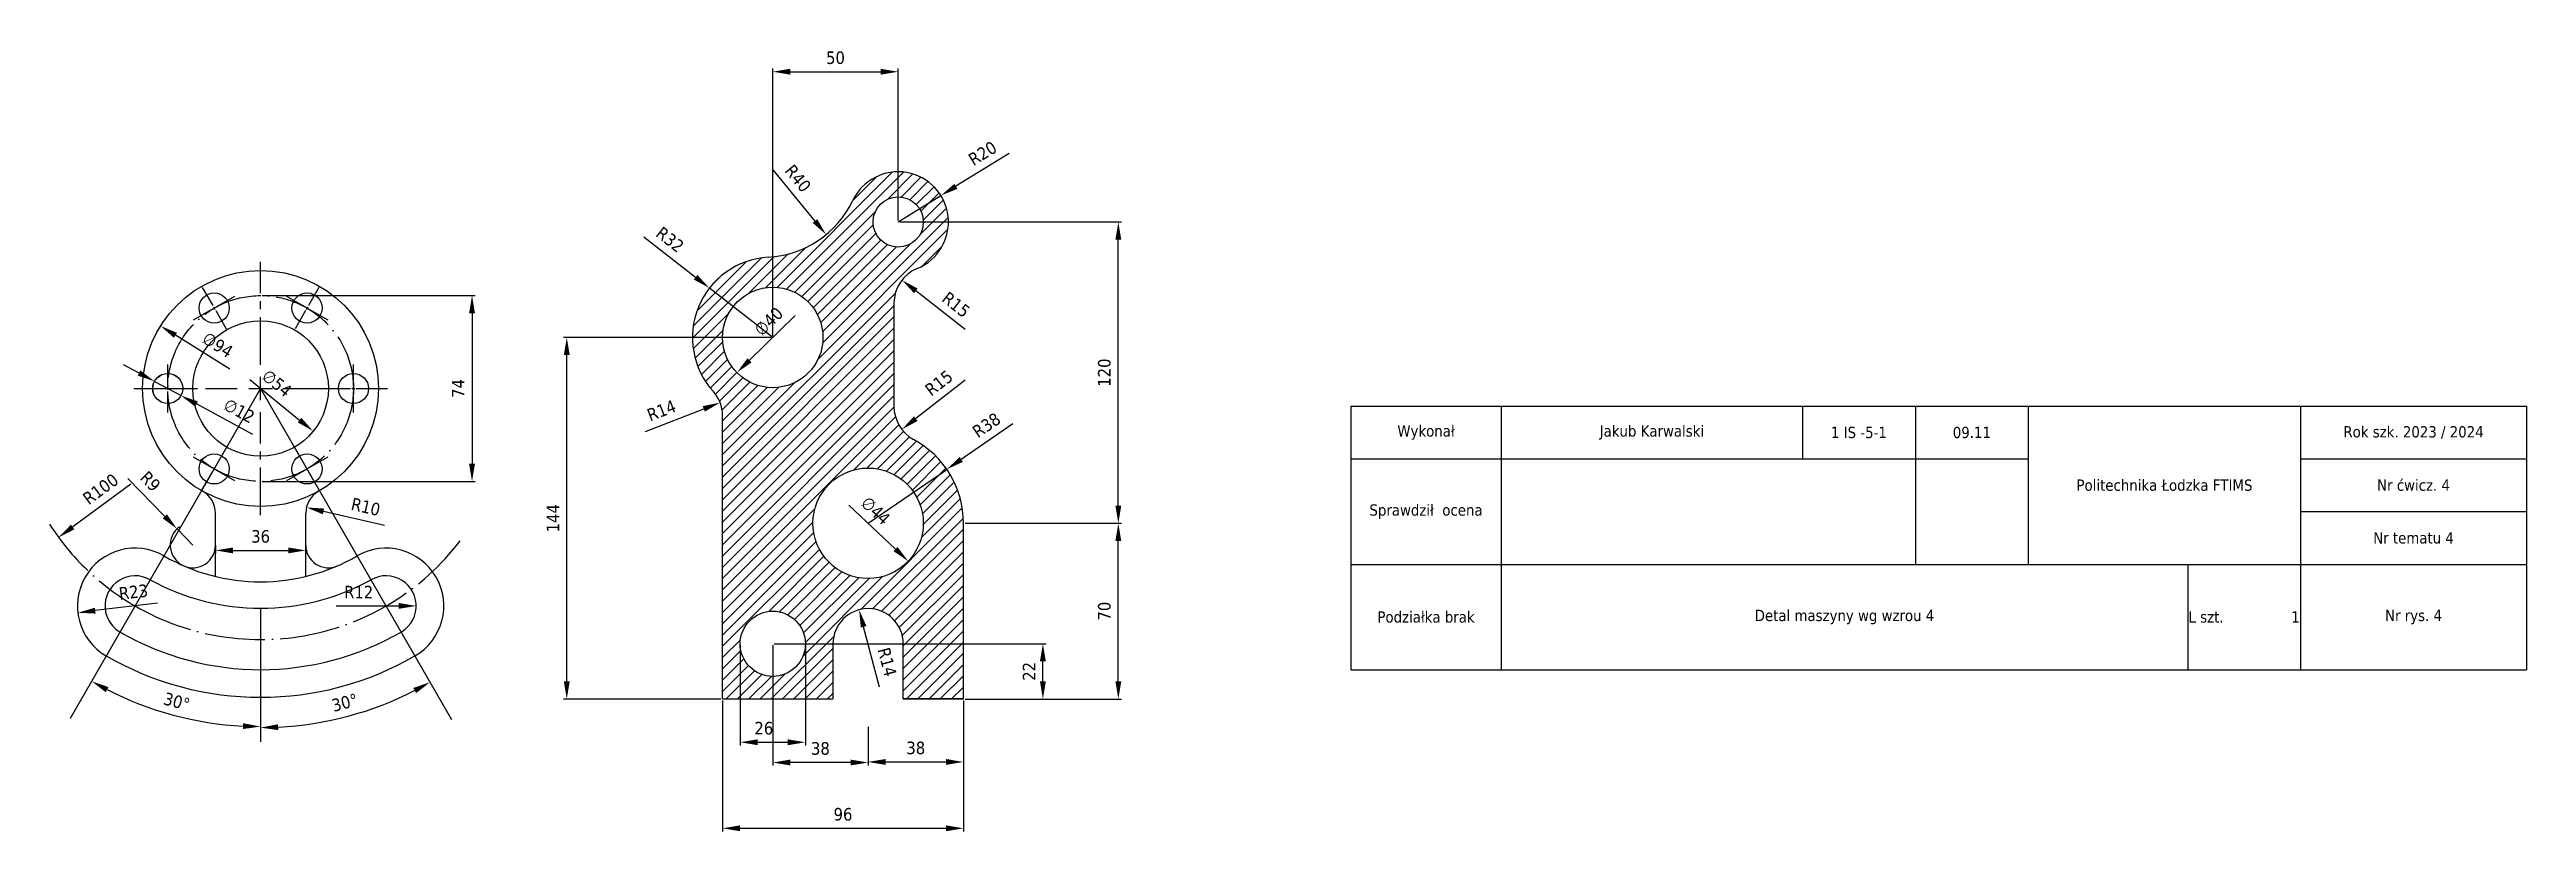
# Model space of a CAD drawing. Header units: millimetres. Extents: x 23 to 1010, y 17 to 328.
import ezdxf

# ---------------------------------------------------------------- set-up
doc = ezdxf.new("R2010")
doc.units = ezdxf.units.MM
doc.linetypes.add('ACAD_ISO04W100', pattern=[30, 24, -3, 0, -3])
doc.linetypes.add('CENTER2', pattern=[28.575, 19.05, -3.175, 3.175, -3.175])
doc.layers.add('Warstwa1', color=170, linetype='Continuous')
doc.layers.add('WYmiary', color=170, linetype='Continuous')
doc.styles.get("Standard").update_dxf_attribs({"font": 'tahoma.ttf'})
doc.dimstyles.new('Opisowy', dxfattribs={"dimscale": 0, "dimtxt": 5, "dimasz": 7, "dimexe": 1.25, "dimexo": 0.625, "dimgap": 3, "dimtad": 1, "dimtxsty": 'Standard', "dimcen": 2.5, "dimadec": 0, "dimazin": 0, "dimtfac": 1, "dimtmove": 0, "dimatfit": 3, "dimfxl": 1, "dimarcsym": 0})

# ---------------------------------------------------------------- blocks, each defined once
blk = doc.blocks.new('*D1')
at = {"layer": 'Defpoints', "color": 0, "transparency": 16777216}
for p in [(387.26, 139.69), (448.97, 139.69), (387.26, 69.69)]:
    blk.add_point(p, dxfattribs=at)
at = {"layer": 'WYmiary', "color": 0, "lineweight": -2, "transparency": 16777216}
for p, q in [((387.89, 139.69), (450.22, 139.69)), ((448.97, 76.69), (448.97, 132.69)), ((387.89, 69.69), (450.22, 69.69))]:
    blk.add_line(p, q, dxfattribs=at)
at = {"layer": 'WYmiary', "color": 0, "transparency": 16777216}
for points in [[(447.8, 132.69), (450.13, 132.69), (448.97, 139.69)], [(447.8, 76.69), (450.13, 76.69), (448.97, 69.69)]]:
    blk.add_solid(points, dxfattribs=at)
at = {"layer": 'WYmiary', "color": 0, "transparency": 16777216, "insert": (443.41, 104.69), "char_height": 5, "attachment_point": 5, "rotation": 90}
blk.add_mtext('70', dxfattribs=at)
blk = doc.blocks.new('*D2')
at = {"layer": 'Defpoints', "color": 0, "transparency": 16777216}
for p in [(361.26, 259.69), (448.97, 259.69), (387.26, 139.69)]:
    blk.add_point(p, dxfattribs=at)
at = {"layer": 'WYmiary', "color": 0, "lineweight": -2, "transparency": 16777216}
for p, q in [((361.89, 259.69), (450.22, 259.69)), ((448.97, 146.69), (448.97, 252.69)), ((387.89, 139.69), (450.22, 139.69))]:
    blk.add_line(p, q, dxfattribs=at)
at = {"layer": 'WYmiary', "color": 0, "transparency": 16777216}
for points in [[(447.8, 252.69), (450.13, 252.69), (448.97, 259.69)], [(447.8, 146.69), (450.13, 146.69), (448.97, 139.69)]]:
    blk.add_solid(points, dxfattribs=at)
at = {"layer": 'WYmiary', "color": 0, "transparency": 16777216, "insert": (443.41, 199.69), "char_height": 5, "attachment_point": 5, "rotation": 90}
blk.add_mtext('120', dxfattribs=at)
blk = doc.blocks.new('*D3')
at = {"layer": 'Defpoints', "color": 0, "transparency": 16777216}
for p in [(378.27, 270.22), (361.26, 259.69)]:
    blk.add_point(p, dxfattribs=at)
at = {"layer": 'WYmiary', "color": 0, "lineweight": -2, "transparency": 16777216}
for p, q in [((405.42, 287.02), (384.22, 273.9)), ((361.26, 259.69), (378.27, 270.22))]:
    blk.add_line(p, q, dxfattribs=at)
at = {"layer": 'WYmiary', "color": 0, "transparency": 16777216}
blk.add_solid([(383.61, 274.89), (384.84, 272.91), (378.27, 270.22)], dxfattribs=at)
at = {"layer": 'WYmiary', "color": 0, "transparency": 16777216, "insert": (394.88, 287.02), "char_height": 5, "attachment_point": 5, "rotation": 31.74779}
blk.add_mtext('R20', dxfattribs=at)
blk = doc.blocks.new('*D4')
at = {"layer": 'Defpoints', "color": 0, "transparency": 16777216}
for p in [(286.03, 233.38), (311.26, 213.69)]:
    blk.add_point(p, dxfattribs=at)
at = {"layer": 'WYmiary', "color": 0, "lineweight": -2, "transparency": 16777216}
for p, q in [((259.85, 253.8), (280.51, 237.68)), ((311.26, 213.69), (286.03, 233.38))]:
    blk.add_line(p, q, dxfattribs=at)
at = {"layer": 'WYmiary', "color": 0, "transparency": 16777216}
blk.add_solid([(281.23, 238.6), (279.8, 236.76), (286.03, 233.38)], dxfattribs=at)
at = {"layer": 'WYmiary', "color": 0, "transparency": 16777216, "insert": (270.32, 252.68), "char_height": 5, "attachment_point": 5, "rotation": 322.04346}
blk.add_mtext('R32', dxfattribs=at)
blk = doc.blocks.new('*D5')
at = {"layer": 'Defpoints', "color": 0, "transparency": 16777216}
for p in [(325.54, 227.7), (296.99, 199.69)]:
    blk.add_point(p, dxfattribs=at)
at = {"layer": 'WYmiary', "color": 0, "lineweight": -2, "transparency": 16777216}
blk.add_line((320.25, 222.51), (301.98, 204.59), dxfattribs=at)
at = {"layer": 'WYmiary', "color": 0, "transparency": 16777216}
blk.add_solid([(301.17, 205.42), (302.8, 203.76), (296.99, 199.69)], dxfattribs=at)
at = {"layer": 'WYmiary', "color": 0, "transparency": 16777216, "insert": (309.63, 220.06), "char_height": 5, "attachment_point": 5, "rotation": 44.44533}
blk.add_mtext('∅40', dxfattribs=at)
blk = doc.blocks.new('*D6')
at = {"layer": 'Defpoints', "color": 0, "transparency": 16777216}
for p in [(290.32, 187.77), (277.26, 182.71)]:
    blk.add_point(p, dxfattribs=at)
at = {"layer": 'WYmiary', "color": 0, "lineweight": -2, "transparency": 16777216}
blk.add_line((260.55, 176.24), (283.79, 185.24), dxfattribs=at)
at = {"layer": 'WYmiary', "color": 0, "transparency": 16777216}
blk.add_solid([(283.37, 186.33), (284.21, 184.15), (290.32, 187.77)], dxfattribs=at)
at = {"layer": 'WYmiary', "color": 0, "transparency": 16777216, "insert": (266.92, 184.61), "char_height": 5, "attachment_point": 5, "rotation": 21.1713}
blk.add_mtext('R14', dxfattribs=at)
blk = doc.blocks.new('*D7')
at = {"layer": 'Defpoints', "color": 0, "transparency": 16777216}
for p in [(387.26, 69.69), (349.26, 59.25), (387.26, 44.62)]:
    blk.add_point(p, dxfattribs=at)
at = {"layer": 'WYmiary', "color": 0, "lineweight": -2, "transparency": 16777216}
for p, q in [((387.26, 69.07), (387.26, 43.37)), ((349.26, 58.62), (349.26, 43.37)), ((356.26, 44.62), (380.26, 44.62))]:
    blk.add_line(p, q, dxfattribs=at)
at = {"layer": 'WYmiary', "color": 0, "transparency": 16777216}
for points in [[(356.26, 45.79), (356.26, 43.45), (349.26, 44.62)], [(380.26, 45.79), (380.26, 43.45), (387.26, 44.62)]]:
    blk.add_solid(points, dxfattribs=at)
at = {"layer": 'WYmiary', "color": 0, "transparency": 16777216, "insert": (368.26, 50.17), "char_height": 5, "attachment_point": 5}
blk.add_mtext('38', dxfattribs=at)
blk = doc.blocks.new('*D8')
at = {"layer": 'Defpoints', "color": 0, "transparency": 16777216}
for p in [(311.26, 91.69), (311.26, 44.39), (349.26, 44.62)]:
    blk.add_point(p, dxfattribs=at)
at = {"layer": 'WYmiary', "color": 0, "lineweight": -2, "transparency": 16777216}
for p, q in [((311.26, 91.07), (311.26, 43.14)), ((342.26, 44.39), (318.26, 44.39)), ((349.26, 43.99), (349.26, 43.14))]:
    blk.add_line(p, q, dxfattribs=at)
at = {"layer": 'WYmiary', "color": 0, "transparency": 16777216}
for points in [[(318.26, 45.56), (318.26, 43.23), (311.26, 44.39)], [(342.26, 45.56), (342.26, 43.23), (349.26, 44.39)]]:
    blk.add_solid(points, dxfattribs=at)
at = {"layer": 'WYmiary', "color": 0, "transparency": 16777216, "insert": (330.26, 49.95), "char_height": 5, "attachment_point": 5}
blk.add_mtext('38', dxfattribs=at)
blk = doc.blocks.new('*D9')
at = {"layer": 'Defpoints', "color": 0, "transparency": 16777216}
for p in [(291.26, 69.69), (387.26, 69.69), (387.26, 18.19)]:
    blk.add_point(p, dxfattribs=at)
at = {"layer": 'WYmiary', "color": 0, "lineweight": -2, "transparency": 16777216}
for p, q in [((291.26, 69.07), (291.26, 16.94)), ((387.26, 69.07), (387.26, 16.94)), ((298.26, 18.19), (380.26, 18.19))]:
    blk.add_line(p, q, dxfattribs=at)
at = {"layer": 'WYmiary', "color": 0, "transparency": 16777216}
for points in [[(298.26, 19.36), (298.26, 17.02), (291.26, 18.19)], [(380.26, 19.36), (380.26, 17.02), (387.26, 18.19)]]:
    blk.add_solid(points, dxfattribs=at)
at = {"layer": 'WYmiary', "color": 0, "transparency": 16777216, "insert": (339.26, 23.74), "char_height": 5, "attachment_point": 5}
blk.add_mtext('96', dxfattribs=at)
blk = doc.blocks.new('*D10')
at = {"layer": 'Defpoints', "color": 0, "transparency": 16777216}
for p in [(333.26, 154.79), (365.27, 124.6)]:
    blk.add_point(p, dxfattribs=at)
at = {"layer": 'WYmiary', "color": 0, "lineweight": -2, "transparency": 16777216}
blk.add_line((341.57, 146.96), (360.17, 129.4), dxfattribs=at)
at = {"layer": 'WYmiary', "color": 0, "transparency": 16777216}
blk.add_solid([(360.97, 130.25), (359.37, 128.55), (365.27, 124.6)], dxfattribs=at)
at = {"layer": 'WYmiary', "color": 0, "transparency": 16777216, "insert": (352.23, 144.72), "char_height": 5, "attachment_point": 5, "rotation": 316.66274}
blk.add_mtext('∅44', dxfattribs=at)
blk = doc.blocks.new('*D11')
at = {"layer": 'Defpoints', "color": 0, "transparency": 16777216}
for p in [(380.61, 161.17), (349.26, 139.69)]:
    blk.add_point(p, dxfattribs=at)
at = {"layer": 'WYmiary', "color": 0, "lineweight": -2, "transparency": 16777216}
for p, q in [((406.98, 179.23), (386.39, 165.12)), ((349.26, 139.69), (380.61, 161.17))]:
    blk.add_line(p, q, dxfattribs=at)
at = {"layer": 'WYmiary', "color": 0, "transparency": 16777216}
blk.add_solid([(385.73, 166.09), (387.05, 164.16), (380.61, 161.17)], dxfattribs=at)
at = {"layer": 'WYmiary', "color": 0, "transparency": 16777216, "insert": (396.43, 178.74), "char_height": 5, "attachment_point": 5, "rotation": 34.41184}
blk.add_mtext('R38', dxfattribs=at)
blk = doc.blocks.new('*D12')
at = {"layer": 'Defpoints', "color": 0, "transparency": 16777216}
for p in [(311.26, 91.69), (418.91, 91.69), (387.26, 69.69)]:
    blk.add_point(p, dxfattribs=at)
at = {"layer": 'WYmiary', "color": 0, "lineweight": -2, "transparency": 16777216}
for p, q in [((311.89, 91.69), (420.16, 91.69)), ((418.91, 76.69), (418.91, 84.69)), ((387.89, 69.69), (420.16, 69.69))]:
    blk.add_line(p, q, dxfattribs=at)
at = {"layer": 'WYmiary', "color": 0, "transparency": 16777216}
for points in [[(417.74, 84.69), (420.07, 84.69), (418.91, 91.69)], [(417.74, 76.69), (420.07, 76.69), (418.91, 69.69)]]:
    blk.add_solid(points, dxfattribs=at)
at = {"layer": 'WYmiary', "color": 0, "transparency": 16777216, "insert": (413.4, 80.69), "char_height": 5, "attachment_point": 5, "rotation": 90}
blk.add_mtext('22', dxfattribs=at)
blk = doc.blocks.new('*D13')
at = {"layer": 'Defpoints', "color": 0, "transparency": 16777216}
for p in [(298.26, 91.69), (324.26, 91.69), (324.26, 52.46)]:
    blk.add_point(p, dxfattribs=at)
at = {"layer": 'WYmiary', "color": 0, "lineweight": -2, "transparency": 16777216}
for p, q in [((298.26, 91.07), (298.26, 51.21)), ((324.26, 91.07), (324.26, 51.21)), ((305.26, 52.46), (317.26, 52.46))]:
    blk.add_line(p, q, dxfattribs=at)
at = {"layer": 'WYmiary', "color": 0, "transparency": 16777216}
for points in [[(305.26, 53.63), (305.26, 51.3), (298.26, 52.46)], [(317.26, 53.63), (317.26, 51.3), (324.26, 52.46)]]:
    blk.add_solid(points, dxfattribs=at)
at = {"layer": 'WYmiary', "color": 0, "transparency": 16777216, "insert": (307.71, 58.02), "char_height": 5, "attachment_point": 5}
blk.add_mtext('26', dxfattribs=at)
blk = doc.blocks.new('*D14')
at = {"layer": 'Defpoints', "color": 0, "transparency": 16777216}
for p in [(374.57, 186.26), (362.72, 177.07)]:
    blk.add_point(p, dxfattribs=at)
at = {"layer": 'WYmiary', "color": 0, "lineweight": -2, "transparency": 16777216}
blk.add_line((388, 196.67), (368.25, 181.36), dxfattribs=at)
at = {"layer": 'WYmiary', "color": 0, "transparency": 16777216}
blk.add_solid([(367.53, 182.28), (368.96, 180.44), (362.72, 177.07)], dxfattribs=at)
at = {"layer": 'WYmiary', "color": 0, "transparency": 16777216, "insert": (377.49, 195.55), "char_height": 5, "attachment_point": 5, "rotation": 37.7762}
blk.add_mtext('R15', dxfattribs=at)
blk = doc.blocks.new('*D15')
at = {"layer": 'Defpoints', "color": 0, "transparency": 16777216}
for p in [(362.76, 236.56), (374.57, 227.32)]:
    blk.add_point(p, dxfattribs=at)
at = {"layer": 'WYmiary', "color": 0, "lineweight": -2, "transparency": 16777216}
blk.add_line((387.95, 216.86), (368.27, 232.25), dxfattribs=at)
at = {"layer": 'WYmiary', "color": 0, "transparency": 16777216}
blk.add_solid([(368.99, 233.17), (367.55, 231.33), (362.76, 236.56)], dxfattribs=at)
at = {"layer": 'WYmiary', "color": 0, "transparency": 16777216, "insert": (384.29, 226.77), "char_height": 5, "attachment_point": 5, "rotation": 321.97802}
blk.add_mtext('R15', dxfattribs=at)
blk = doc.blocks.new('*D16')
at = {"layer": 'Defpoints', "color": 0, "transparency": 16777216}
for p in [(307.13, 285.58), (332.53, 254.67)]:
    blk.add_point(p, dxfattribs=at)
at = {"layer": 'WYmiary', "color": 0, "lineweight": -2, "transparency": 16777216}
blk.add_line((311.33, 280.47), (328.08, 260.08), dxfattribs=at)
at = {"layer": 'WYmiary', "color": 0, "transparency": 16777216}
blk.add_solid([(328.99, 260.82), (327.18, 259.34), (332.53, 254.67)], dxfattribs=at)
at = {"layer": 'WYmiary', "color": 0, "transparency": 16777216, "insert": (321.31, 277.06), "char_height": 5, "attachment_point": 5, "rotation": 309.40957}
blk.add_mtext('R40', dxfattribs=at)
blk = doc.blocks.new('*D17')
at = {"layer": 'Defpoints', "color": 0, "transparency": 16777216}
for p in [(361.26, 319.54), (361.26, 259.69), (311.26, 213.69)]:
    blk.add_point(p, dxfattribs=at)
at = {"layer": 'WYmiary', "color": 0, "lineweight": -2, "transparency": 16777216}
for p, q in [((311.26, 214.32), (311.26, 320.79)), ((318.26, 319.54), (354.26, 319.54)), ((361.26, 260.32), (361.26, 320.79))]:
    blk.add_line(p, q, dxfattribs=at)
at = {"layer": 'WYmiary', "color": 0, "transparency": 16777216}
for points in [[(318.26, 320.71), (318.26, 318.37), (311.26, 319.54)], [(354.26, 320.71), (354.26, 318.37), (361.26, 319.54)]]:
    blk.add_solid(points, dxfattribs=at)
at = {"layer": 'WYmiary', "color": 0, "transparency": 16777216, "insert": (336.26, 325.09), "char_height": 5, "attachment_point": 5}
blk.add_mtext('50', dxfattribs=at)
blk = doc.blocks.new('*D18')
at = {"layer": 'Defpoints', "color": 0, "transparency": 16777216}
for p in [(229.19, 213.69), (311.26, 213.69), (291.26, 69.69)]:
    blk.add_point(p, dxfattribs=at)
at = {"layer": 'WYmiary', "color": 0, "lineweight": -2, "transparency": 16777216}
for p, q in [((310.64, 213.69), (227.94, 213.69)), ((229.19, 76.69), (229.19, 206.69)), ((290.64, 69.69), (227.94, 69.69))]:
    blk.add_line(p, q, dxfattribs=at)
at = {"layer": 'WYmiary', "color": 0, "transparency": 16777216}
for points in [[(228.02, 206.69), (230.36, 206.69), (229.19, 213.69)], [(228.02, 76.69), (230.36, 76.69), (229.19, 69.69)]]:
    blk.add_solid(points, dxfattribs=at)
at = {"layer": 'WYmiary', "color": 0, "transparency": 16777216, "insert": (223.68, 141.69), "char_height": 5, "attachment_point": 5, "rotation": 90}
blk.add_mtext('144', dxfattribs=at)
blk = doc.blocks.new('*D19')
at = {"layer": 'Defpoints', "color": 0, "transparency": 16777216}
for p in [(345.69, 105.23), (349.26, 91.69)]:
    blk.add_point(p, dxfattribs=at)
at = {"layer": 'WYmiary', "color": 0, "lineweight": -2, "transparency": 16777216}
blk.add_line((353.84, 74.36), (347.48, 98.46), dxfattribs=at)
at = {"layer": 'WYmiary', "color": 0, "transparency": 16777216}
blk.add_solid([(348.6, 98.76), (346.35, 98.16), (345.69, 105.23)], dxfattribs=at)
at = {"layer": 'WYmiary', "color": 0, "transparency": 16777216, "insert": (356.88, 84.43), "char_height": 5, "attachment_point": 5, "rotation": 284.79817}
blk.add_mtext('R14', dxfattribs=at)
blk = doc.blocks.new('*U20')
blk.add_circle((0, 0), 6)
blk = doc.blocks.new('*U21')
at = {"color": 0, "linetype": 'ByBlock', "lineweight": -2, "transparency": 16777216}
for p, rotation in [((172.28, 364.91), 120), ((209.28, 364.91), 59.99999999999999), ((153.78, 332.86), 180), ((172.28, 300.82), 239.9999999999999), ((209.28, 300.82), 299.9999999999999)]:
    blk.add_blockref('*U20', p, dxfattribs=dict(at, rotation=rotation))
blk.add_blockref('*U20', (227.78, 332.86), dxfattribs=at)
blk = doc.blocks.new('*D22')
at = {"layer": 'Defpoints', "color": 0, "transparency": 16777216}
for p in [(107.18, 193.37), (107.18, 80.54), (31.25, 61.86), (61.13, 66.83), (107.18, 52.69)]:
    blk.add_point(p, dxfattribs=at)
at = {"layer": 'Warstwa1', "color": 0, "lineweight": -2, "transparency": 16777216}
blk.add_arc((107.18, 193.37), 134.66, 242.97867, 267.02133, dxfattribs=at)
at = {"layer": 'Warstwa1', "color": 0, "transparency": 16777216}
for points in [[(45.45, 72.39), (46.56, 74.44), (39.85, 76.75)], [(100.22, 60.06), (100.16, 57.73), (107.18, 58.71)]]:
    blk.add_solid(points, dxfattribs=at)
at = {"layer": 'Warstwa1', "color": 0, "transparency": 16777216, "insert": (73.77, 68.66), "char_height": 5, "attachment_point": 5, "rotation": 345}
blk.add_mtext('30°', dxfattribs=at)
blk = doc.blocks.new('*D23')
at = {"layer": 'Defpoints', "color": 0, "transparency": 16777216}
for p in [(107.18, 193.37), (107.18, 80.54), (130.64, 60.34), (183.28, 61.57), (107.18, 52.69)]:
    blk.add_point(p, dxfattribs=at)
at = {"layer": 'Warstwa1', "color": 0, "lineweight": -2, "transparency": 16777216}
blk.add_arc((107.18, 193.37), 135.08, 272.96939, 297.03061, dxfattribs=at)
at = {"layer": 'Warstwa1', "color": 0, "transparency": 16777216}
for points in [[(168.02, 74.07), (169.13, 72.02), (174.73, 76.39)], [(114.21, 57.3), (114.15, 59.64), (107.18, 58.29)]]:
    blk.add_solid(points, dxfattribs=at)
at = {"layer": 'Warstwa1', "color": 0, "transparency": 16777216, "insert": (140.71, 68.26), "char_height": 5, "attachment_point": 5, "rotation": 15}
blk.add_mtext('30°', dxfattribs=at)
blk = doc.blocks.new('*D24')
at = {"layer": 'Defpoints', "color": 0, "transparency": 16777216}
for p in [(89.18, 131.41), (125.18, 131.41), (125.18, 128.88)]:
    blk.add_point(p, dxfattribs=at)
at = {"layer": 'Warstwa1', "color": 0, "lineweight": -2, "transparency": 16777216}
for p, q in [((89.18, 130.78), (89.18, 127.63)), ((96.18, 128.88), (118.18, 128.88)), ((125.18, 130.78), (125.18, 127.63))]:
    blk.add_line(p, q, dxfattribs=at)
at = {"layer": 'Warstwa1', "color": 0, "transparency": 16777216}
for points in [[(96.18, 130.04), (96.18, 127.71), (89.18, 128.88)], [(118.18, 130.04), (118.18, 127.71), (125.18, 128.88)]]:
    blk.add_solid(points, dxfattribs=at)
at = {"layer": 'Warstwa1', "color": 0, "transparency": 16777216, "insert": (107.18, 134.43), "char_height": 5, "attachment_point": 5}
blk.add_mtext('36', dxfattribs=at)
blk = doc.blocks.new('*U25')
at = {"layer": 'Warstwa1', "color": 0, "linetype": 'CENTER2', "transparency": 16777216}
for p, q in [((0, 9.4), (0, 50.5)), ((-50.5, 0), (-9.4, 0)), ((9.4, 0), (50.5, 0)), ((0, -50.5), (0, -9.4))]:
    blk.add_line(p, q, dxfattribs=at)
at = {"layer": 'Warstwa1', "color": 0, "linetype": 'Continuous', "transparency": 16777216}
for p, q in [((-4.7, 0), (4.7, 0)), ((0, -4.7), (0, 4.7))]:
    blk.add_line(p, q, dxfattribs=at)
blk = doc.blocks.new('*U26')
at = {"layer": 'Warstwa1', "color": 0, "linetype": 'CENTER2', "transparency": 16777216}
for p, q in [((-9.5, 0), (-1.2, 0)), ((0, 1.2), (0, 9.5)), ((1.2, 0), (9.5, 0)), ((0, -9.5), (0, -1.2))]:
    blk.add_line(p, q, dxfattribs=at)
at = {"layer": 'Warstwa1', "color": 0, "linetype": 'Continuous', "transparency": 16777216}
for p, q in [((-0.6, 0), (0.6, 0)), ((0, -0.6), (0, 0.6))]:
    blk.add_line(p, q, dxfattribs=at)
blk = doc.blocks.new('*U27')
at = {"layer": 'Warstwa1', "color": 0, "linetype": 'CENTER2', "transparency": 16777216}
for p, q in [((-9.5, 0), (-1.2, 0)), ((0, 1.2), (0, 9.5)), ((1.2, 0), (9.5, 0)), ((0, -9.5), (0, -1.2))]:
    blk.add_line(p, q, dxfattribs=at)
at = {"layer": 'Warstwa1', "color": 0, "linetype": 'Continuous', "transparency": 16777216}
for p, q in [((-0.6, 0), (0.6, 0)), ((0, -0.6), (0, 0.6))]:
    blk.add_line(p, q, dxfattribs=at)
blk = doc.blocks.new('*U28')
at = {"layer": 'Warstwa1', "color": 0, "linetype": 'CENTER2', "transparency": 16777216}
for p, q in [((-9.5, 0), (-1.2, 0)), ((0, 1.2), (0, 9.5)), ((1.2, 0), (9.5, 0)), ((0, -9.5), (0, -1.2))]:
    blk.add_line(p, q, dxfattribs=at)
at = {"layer": 'Warstwa1', "color": 0, "linetype": 'Continuous', "transparency": 16777216}
for p, q in [((-0.6, 0), (0.6, 0)), ((0, -0.6), (0, 0.6))]:
    blk.add_line(p, q, dxfattribs=at)
blk = doc.blocks.new('*U29')
at = {"layer": 'Warstwa1', "color": 0, "linetype": 'CENTER2', "transparency": 16777216}
for p, q in [((-9.5, 0), (-1.2, 0)), ((0, 1.2), (0, 9.5)), ((1.2, 0), (9.5, 0)), ((0, -9.5), (0, -1.2))]:
    blk.add_line(p, q, dxfattribs=at)
at = {"layer": 'Warstwa1', "color": 0, "linetype": 'Continuous', "transparency": 16777216}
for p, q in [((-0.6, 0), (0.6, 0)), ((0, -0.6), (0, 0.6))]:
    blk.add_line(p, q, dxfattribs=at)
blk = doc.blocks.new('*U30')
at = {"layer": 'Warstwa1', "color": 0, "linetype": 'CENTER2', "transparency": 16777216}
for p, q in [((-9.5, 0), (-1.2, 0)), ((0, 1.2), (0, 9.5)), ((1.2, 0), (9.5, 0)), ((0, -9.5), (0, -1.2))]:
    blk.add_line(p, q, dxfattribs=at)
at = {"layer": 'Warstwa1', "color": 0, "linetype": 'Continuous', "transparency": 16777216}
for p, q in [((-0.6, 0), (0.6, 0)), ((0, -0.6), (0, 0.6))]:
    blk.add_line(p, q, dxfattribs=at)
blk = doc.blocks.new('*U31')
at = {"layer": 'Warstwa1', "color": 0, "linetype": 'CENTER2', "transparency": 16777216}
for p, q in [((0, 1.2), (0, 9.5)), ((-9.5, 0), (-1.2, 0)), ((0, -9.5), (0, -1.2)), ((1.2, 0), (9.5, 0))]:
    blk.add_line(p, q, dxfattribs=at)
at = {"layer": 'Warstwa1', "color": 0, "linetype": 'Continuous', "transparency": 16777216}
for p, q in [((0, -0.6), (0, 0.6)), ((-0.6, 0), (0.6, 0))]:
    blk.add_line(p, q, dxfattribs=at)
blk = doc.blocks.new('*D32')
at = {"layer": 'Defpoints', "color": 0, "transparency": 16777216}
for p in [(34.34, 104.05), (57.18, 106.77)]:
    blk.add_point(p, dxfattribs=at)
at = {"layer": 'Warstwa1', "color": 0, "lineweight": -2, "transparency": 16777216}
blk.add_line((66.07, 107.83), (41.3, 104.88), dxfattribs=at)
at = {"layer": 'Warstwa1', "color": 0, "transparency": 16777216}
blk.add_solid([(41.16, 106.04), (41.43, 103.72), (34.34, 104.05)], dxfattribs=at)
at = {"layer": 'Warstwa1', "color": 0, "transparency": 16777216, "insert": (56.5, 112.28), "char_height": 5, "attachment_point": 5, "rotation": 6.78246}
blk.add_mtext('R23', dxfattribs=at)
blk = doc.blocks.new('*D33')
at = {"layer": 'Defpoints', "color": 0, "transparency": 16777216}
for p in [(157.18, 106.77), (169.18, 106.77)]:
    blk.add_point(p, dxfattribs=at)
at = {"layer": 'Warstwa1', "color": 0, "lineweight": -2, "transparency": 16777216}
blk.add_line((137.29, 106.77), (162.18, 106.77), dxfattribs=at)
at = {"layer": 'Warstwa1', "color": 0, "transparency": 16777216}
blk.add_solid([(162.18, 107.94), (162.18, 105.6), (169.18, 106.77)], dxfattribs=at)
at = {"layer": 'Warstwa1', "color": 0, "transparency": 16777216, "insert": (146.24, 112.28), "char_height": 5, "attachment_point": 5}
blk.add_mtext('R12', dxfattribs=at)
blk = doc.blocks.new('*D34')
at = {"layer": 'Defpoints', "color": 0, "transparency": 16777216}
for p in [(125.44, 145.98), (135.18, 143.72)]:
    blk.add_point(p, dxfattribs=at)
at = {"layer": 'Warstwa1', "color": 0, "lineweight": -2, "transparency": 16777216}
blk.add_line((156.55, 138.79), (132.26, 144.4), dxfattribs=at)
at = {"layer": 'Warstwa1', "color": 0, "transparency": 16777216}
blk.add_solid([(132.52, 145.54), (132, 143.26), (125.44, 145.98)], dxfattribs=at)
at = {"layer": 'Warstwa1', "color": 0, "transparency": 16777216, "insert": (149.07, 146.22), "char_height": 5, "attachment_point": 5, "rotation": 346.99376}
blk.add_mtext('R10', dxfattribs=at)
blk = doc.blocks.new('*D35')
at = {"layer": 'Defpoints', "color": 0, "transparency": 16777216}
for p in [(73.91, 137.42), (80.18, 130.96)]:
    blk.add_point(p, dxfattribs=at)
at = {"layer": 'Warstwa1', "color": 0, "lineweight": -2, "transparency": 16777216}
for p, q in [((54.34, 157.55), (69.03, 142.44)), ((80.18, 130.96), (73.91, 137.42))]:
    blk.add_line(p, q, dxfattribs=at)
blk.add_arc((80.18, 130.96), 9, 126.22701, 242.62669, dxfattribs=at)
at = {"layer": 'Warstwa1', "color": 0, "transparency": 16777216}
blk.add_solid([(69.87, 143.25), (68.2, 141.62), (73.91, 137.42)], dxfattribs=at)
at = {"layer": 'Warstwa1', "color": 0, "transparency": 16777216, "insert": (63.23, 156.37), "char_height": 5, "attachment_point": 5, "rotation": 314.18476}
blk.add_mtext('R9', dxfattribs=at)
blk = doc.blocks.new('*D36')
at = {"layer": 'Defpoints', "color": 0, "transparency": 16777216}
for p in [(107.18, 193.37), (26.68, 134.06)]:
    blk.add_point(p, dxfattribs=at)
at = {"layer": 'Warstwa1', "color": 0, "lineweight": -2, "transparency": 16777216}
blk.add_line((55.51, 155.3), (32.31, 138.21), dxfattribs=at)
at = {"layer": 'Warstwa1', "color": 0, "transparency": 16777216}
blk.add_solid([(31.62, 139.15), (33, 137.27), (26.68, 134.06)], dxfattribs=at)
at = {"layer": 'Warstwa1', "color": 0, "transparency": 16777216, "insert": (43.43, 153.3), "char_height": 5, "attachment_point": 5, "rotation": 36.38175}
blk.add_mtext('R100', dxfattribs=at)
blk = doc.blocks.new('*D37')
at = {"layer": 'Defpoints', "color": 0, "transparency": 16777216}
for p in [(107.18, 230.37), (107.18, 156.37), (191.43, 156.37)]:
    blk.add_point(p, dxfattribs=at)
at = {"layer": 'Warstwa1', "color": 0, "lineweight": -2, "transparency": 16777216}
for p, q in [((107.81, 230.37), (192.68, 230.37)), ((191.43, 223.37), (191.43, 163.37)), ((107.81, 156.37), (192.68, 156.37))]:
    blk.add_line(p, q, dxfattribs=at)
at = {"layer": 'Warstwa1', "color": 0, "transparency": 16777216}
for points in [[(190.26, 223.37), (192.6, 223.37), (191.43, 230.37)], [(190.26, 163.37), (192.6, 163.37), (191.43, 156.37)]]:
    blk.add_solid(points, dxfattribs=at)
at = {"layer": 'Warstwa1', "color": 0, "transparency": 16777216, "insert": (185.93, 193.37), "char_height": 5, "attachment_point": 5, "rotation": 90}
blk.add_mtext('74', dxfattribs=at)
blk = doc.blocks.new('*D38')
at = {"layer": 'Defpoints', "color": 0, "transparency": 16777216}
for p in [(64.9, 196.22), (75.47, 190.53)]:
    blk.add_point(p, dxfattribs=at)
at = {"layer": 'Warstwa1', "color": 0, "lineweight": -2, "transparency": 16777216}
for p, q in [((58.74, 199.54), (52.58, 202.86)), ((64.9, 196.22), (75.47, 190.53)), ((104.12, 175.08), (81.63, 187.2))]:
    blk.add_line(p, q, dxfattribs=at)
at = {"layer": 'Warstwa1', "color": 0, "transparency": 16777216}
for points in [[(59.29, 200.57), (58.19, 198.52), (64.9, 196.22)], [(82.18, 188.23), (81.07, 186.18), (75.47, 190.53)]]:
    blk.add_solid(points, dxfattribs=at)
at = {"layer": 'Warstwa1', "color": 0, "transparency": 16777216, "insert": (98.65, 184.49), "char_height": 5, "attachment_point": 5, "rotation": 331.66823}
blk.add_mtext('∅12', dxfattribs=at)
blk = doc.blocks.new('*D39')
at = {"layer": 'Defpoints', "color": 0, "transparency": 16777216}
for p in [(86.21, 210.38), (128.16, 176.37)]:
    blk.add_point(p, dxfattribs=at)
at = {"layer": 'Warstwa1', "color": 0, "lineweight": -2, "transparency": 16777216}
blk.add_line((102.85, 196.89), (122.72, 180.78), dxfattribs=at)
at = {"layer": 'Warstwa1', "color": 0, "transparency": 16777216}
blk.add_solid([(123.45, 181.68), (121.98, 179.87), (128.16, 176.37)], dxfattribs=at)
at = {"layer": 'Warstwa1', "color": 0, "transparency": 16777216, "insert": (113.65, 195.46), "char_height": 5, "attachment_point": 5, "rotation": 320.96083}
blk.add_mtext('∅54', dxfattribs=at)
blk = doc.blocks.new('*D40')
at = {"layer": 'Defpoints', "color": 0, "transparency": 16777216}
for p in [(67.32, 218.27), (147.05, 168.48)]:
    blk.add_point(p, dxfattribs=at)
at = {"layer": 'Warstwa1', "color": 0, "lineweight": -2, "transparency": 16777216}
blk.add_line((94.95, 201.01), (73.26, 214.56), dxfattribs=at)
at = {"layer": 'Warstwa1', "color": 0, "transparency": 16777216}
blk.add_solid([(73.87, 215.55), (72.64, 213.57), (67.32, 218.27)], dxfattribs=at)
at = {"layer": 'Warstwa1', "color": 0, "transparency": 16777216, "insert": (90.09, 210.76), "char_height": 5, "attachment_point": 5, "rotation": 328.01407}
blk.add_mtext('∅94', dxfattribs=at)
blk = doc.blocks.new('*T41')
at = {"color": 0, "linetype": 'ByBlock', "lineweight": -2, "transparency": 16777216}
for p, q in [((0, 0), (468.5, 0)), ((0, 0), (0, -105)), ((60, 0), (60, -105)), ((180, 0), (180, -21)), ((225, 0), (225, -63)), ((270, 0), (270, -63)), ((378.5, 0), (378.5, -105)), ((468.5, 0), (468.5, -105)), ((0, -21), (270, -21)), ((378.5, -21), (468.5, -21)), ((378.5, -42), (468.5, -42)), ((0, -63), (468.5, -63)), ((333.5, -63), (333.5, -105)), ((0, -105), (468.5, -105))]:
    blk.add_line(p, q, dxfattribs=at)
at = {"color": 0, "transparency": 16777216, "char_height": 4.5, "attachment_point": 5}
for s, insert, width in [('{\\fTahoma|b0|i0|c0|p34;Wykonał}', (30, -10.5), 57), ('Jakub Karwalski', (120, -10.5), 117), ('1 IS -5-1', (202.5, -10.5), 42), ('09.11', (247.5, -10.5), 42), ('Rok szk. 2023 / 2024', (423.5, -10.5), 87), ('Politechnika Łodzka FTIMS', (324.25, -31.5), 105.5), ('Nr ćwicz. 4', (423.5, -31.5), 87), ('Sprawdził  ocena', (30, -42), 57), ('Nr tematu 4', (423.5, -52.5), 87), ('Podziałka brak', (30, -84), 57), ('Detal maszyny wg wzrou 4', (196.75, -84), 270.5), ('L szt.                1', (356, -84), 42), ('Nr rys. 4', (423.5, -84), 87)]:
    blk.add_mtext(s, dxfattribs=dict(at, insert=insert, width=width))

msp = doc.modelspace()

# ---------------------------------------------------------------- hatches: boundary and pattern name
at = {"true_color": 0xf8d731}
h = msp.add_hatch(dxfattribs=at)
h.set_pattern_fill('ANSI31', color=40)
h.set_pattern_definition([(45, (-239.7477, -139.4897), (-2.245064, 2.245064), [])])
h.paths.add_polyline_path([(359.572, 186.261), (359.572, 227.322, -0.3040761), (368.869, 241.196, 1.4563614), (343.221, 268.321, -0.2733686), (309.428, 245.641, 0.6312797), (287.612, 192.14, -0.1868857), (291.264, 182.71), (291.264, 69.694), (335.264, 69.694), (335.264, 91.694, -1), (363.264, 91.694), (363.264, 69.694), (387.264, 69.694), (387.264, 139.694, 0.2748722), (367.409, 173.082, -0.2748722)])
h.paths.add_polyline_path([(291.264, 213.694, -1), (331.264, 213.694, -1)], flags=16)
h.paths.add_polyline_path([(371.264, 139.694, -1), (327.264, 139.694, -1)], flags=16)
h.paths.add_polyline_path([(351.264, 259.694, -1), (371.264, 259.694, -1)], flags=16)
h.paths.add_polyline_path([(324.264, 91.694, -1), (298.264, 91.694, -1)], flags=16)
h.paths.add_polyline_path([(391.011, 278.518), (404.034, 286.575), (398.612, 295.337), (385.59, 287.28)], flags=9)
h.paths.add_polyline_path([(261.014, 253.347), (273.089, 243.928), (279.426, 252.052), (267.351, 261.471)], flags=9)
h.paths.add_polyline_path([(307.698, 210.856), (318.909, 221.851), (311.694, 229.207), (300.483, 218.212)], flags=8)
h.paths.add_polyline_path([(342.958, 146.292), (354.379, 135.515), (361.45, 143.009), (350.029, 153.786)], flags=8)
h.paths.add_polyline_path([(392.952, 170.055), (405.586, 178.71), (399.763, 187.21), (387.129, 178.556)], flags=9)
h.paths.add_polyline_path([(302.633, 52.82), (312.902, 52.82), (312.902, 63.123), (302.633, 63.123)], flags=9)

# ---------------------------------------------------------------- linework, layer by layer
for p, q in [((359.572, 227.322), (359.572, 186.261)), ((107.184, 193.373), (31.255, 61.86)), ((107.184, 193.373), (183.282, 61.567)), ((291.264, 69.694), (291.264, 182.71)), ((89.184, 118.507), (89.184, 143.725)), ((125.184, 118.507), (125.184, 143.725)), ((387.264, 69.694), (387.264, 139.694)), ((107.184, 105.856), (107.184, 80.538)), ((335.264, 91.694), (335.264, 69.694)), ((363.264, 69.694), (363.264, 91.694)), ((107.184, 80.538), (107.184, 52.689)), ((291.264, 69.694), (335.264, 69.694)), ((387.264, 69.694), (363.264, 69.694)), ((363.264, 69.694), (387.264, 69.694))]:
    msp.add_line(p, q)
for centre, radius in [((361.264, 259.694), 10), ((107.184, 193.373), 47), ((311.264, 213.694), 20), ((107.184, 193.373), 27), ((70.184, 193.373), 6), ((349.264, 139.694), 22), ((311.264, 91.694), 13)]:
    msp.add_circle(centre, radius)
at = {"color": 0, "linetype": 'ACAD_ISO04W100'}
msp.add_circle((107.184, 193.373), 37, dxfattribs=at)
for centre, radius, start, end in [((361.264, 259.694), 20, 292.346937, 154.446311), ((307.133, 285.575), 40, 273.289063, 334.446311), ((311.264, 213.694), 32, 93.289063, 222.342605), ((374.572, 227.322), 15, 112.346937, 180), ((277.264, 182.71), 14, 0, 42.342605), ((374.572, 186.261), 15, 180, 241.477763), ((349.264, 139.694), 38, 0, 61.477763), ((79.184, 143.725), 10, 0, 60.578669), ((135.184, 143.725), 10, 119.421331, 180), ((57.184, 106.771), 23, 60, 240), ((157.184, 106.771), 23, 300, 120), ((57.184, 106.771), 12, 60, 245.945414), ((157.184, 106.771), 12, 294.054586, 120), ((107.184, 197.122), 91.266, 241.176727, 298.823273), ((349.264, 91.694), 14, 0, 180)]:
    msp.add_arc(centre, radius, start, end)
at = {"linetype": 'ACAD_ISO04W100'}
for start, end in [(212.74925, 240), (240, 322.673662)]:
    msp.add_arc((107.184, 193.373), 100, start, end, dxfattribs=at)
at = {"color": 0}
for centre, start, end in [((80.184, 130.963), 246.60556, 0), ((134.184, 130.963), 180, 293.39444)]:
    msp.add_arc(centre, 9, start, end, dxfattribs=at)
at = {"color": 0, "linetype": 'Continuous'}
for radius in [112, 123]:
    msp.add_arc((107.184, 193.373), radius, 240, 300, dxfattribs=at)
at = {"layer": 'Warstwa1', "color": 0, "linetype": 'Continuous'}
msp.add_arc((107.184, 193.373), 77, 240, 300, dxfattribs=at)

# ---------------------------------------------------------------- block references
for name, p in [('*U21', (-83.594, -139.49)), ('*T41', (541.578, 186.331))]:
    msp.add_blockref(name, p)
at = {"layer": 'Warstwa1', "color": 1, "linetype": 'CENTER2'}
for name, p in [('*U25', (107.184, 193.373)), ('*U27', (70.184, 193.373)), ('*U30', (144.184, 193.373))]:
    msp.add_blockref(name, p, dxfattribs=at)
for name, p, rotation in [('*U26', (88.684, 225.416), 300.0000000000001), ('*U31', (125.684, 225.416), 240), ('*U28', (88.684, 161.33), 59.99999999999952), ('*U29', (125.684, 161.33), 119.9999999999997)]:
    msp.add_blockref(name, p, dxfattribs=dict(at, rotation=rotation))

# ---------------------------------------------------------------- dimensions: what is measured, and where the dimension line sits
at = {"layer": 'Warstwa1'}
dim = msp.add_aligned_dim(p1=(107.184, 230.373), p2=(107.184, 156.373), distance=84.247, dimstyle='Opisowy', dxfattribs=at)
dim.commit()
dim.dimension.update_dxf_attribs({"geometry": '*D37', "text_midpoint": (185.931, 193.373)})
for p1, p2, picture, middle in [((147.048, 168.477), (67.319, 218.27), '*D40', (87.074, 205.932)), ((86.212, 210.379), (128.155, 176.367), '*D39', (110.065, 191.037))]:
    dim = msp.add_diameter_dim_2p(p1=p1, p2=p2, dimstyle='Opisowy', dxfattribs=at)
    dim.commit()
    dim.dimension.update_dxf_attribs({"geometry": picture, "text_midpoint": middle, "dimtype": 163})
dim = msp.add_diameter_dim_2p(p1=(64.902, 196.221), p2=(75.465, 190.526), dimstyle='Opisowy', dxfattribs=at)
dim.commit()
dim.dimension.update_dxf_attribs({"geometry": '*D38', "text_midpoint": (95.953, 179.48)})
for center, mpoint, picture, middle in [((107.184, 193.373), (26.676, 134.057), '*D36', (46.728, 148.831)), ((135.184, 143.725), (125.44, 145.975), '*D34', (147.816, 140.807)), ((57.184, 106.771), (34.345, 104.054), '*D32', (57.158, 106.768)), ((157.184, 106.771), (169.184, 106.771), '*D33', (146.236, 106.771))]:
    dim = msp.add_radius_dim(center=center, mpoint=mpoint, dimstyle='Opisowy', dxfattribs=at)
    dim.commit()
    dim.dimension.update_dxf_attribs({"geometry": picture, "text_midpoint": middle, "dimtype": 164})
for base, line1, line2, picture, middle in [((61.126, 66.832), ((107.184, 80.538), (107.184, 52.689)), ((107.184, 193.373), (31.255, 61.86)), '*D22', (73.768, 68.664)), ((130.641, 60.342), ((107.184, 193.373), (183.282, 61.567)), ((107.184, 80.538), (107.184, 52.689)), '*D23', (140.708, 68.258))]:
    dim = msp.add_angular_dim_2l(base=base, line1=line1, line2=line2, dimstyle='Opisowy', override={"dimscale": 0}, dxfattribs=at)
    dim.commit()
    dim.dimension.update_dxf_attribs({"geometry": picture, "text_midpoint": middle})
dim = msp.add_radius_dim(center=(80.184, 130.963), mpoint=(73.911, 137.417), dimstyle='Opisowy', dxfattribs=at)
dim.commit()
dim.dimension.update_dxf_attribs({"geometry": '*D35', "text_midpoint": (63.231, 156.373)})
dim = msp.add_linear_dim(base=(125.184, 128.878), p1=(89.184, 131.406), p2=(125.184, 131.406), dimstyle='Opisowy', dxfattribs=at)
dim.commit()
dim.dimension.update_dxf_attribs({"geometry": '*D24', "text_midpoint": (107.184, 128.878), "dimtype": 160})
at = {"layer": 'WYmiary'}
for base, p1, p2, picture, middle in [((361.264, 319.54), (311.264, 213.694), (361.264, 259.694), '*D17', (336.264, 325.093)), ((311.264, 44.394), (349.264, 44.619), (311.264, 91.694), '*D8', (330.264, 49.949)), ((387.264, 18.189), (291.264, 69.694), (387.264, 69.694), '*D9', (339.264, 23.742)), ((387.264, 44.619), (349.264, 59.249), (387.264, 69.694), '*D7', (368.264, 50.174))]:
    dim = msp.add_linear_dim(base=base, p1=p1, p2=p2, dimstyle='Opisowy', dxfattribs=at)
    dim.commit()
    dim.dimension.update_dxf_attribs({"geometry": picture, "text_midpoint": middle})
for center, mpoint, picture, middle in [((361.264, 259.694), (378.272, 270.217), '*D3', (394.879, 287.023)), ((349.264, 139.694), (380.614, 161.169), '*D11', (396.433, 178.738))]:
    dim = msp.add_radius_dim(center=center, mpoint=mpoint, dimstyle='Opisowy', dxfattribs=at)
    dim.commit()
    dim.dimension.update_dxf_attribs({"geometry": picture, "text_midpoint": middle})
for center, mpoint, picture, middle in [((307.133, 285.575), (332.528, 254.67), '*D16', (317.023, 273.539)), ((311.264, 213.694), (286.033, 233.376), '*D4', (266.902, 248.299)), ((374.572, 227.322), (362.755, 236.562), '*D15', (380.868, 222.399)), ((374.572, 186.261), (362.716, 177.072), '*D14', (380.889, 191.157)), ((277.264, 182.71), (290.319, 187.766), '*D6', (268.906, 179.473)), ((349.264, 91.694), (345.688, 105.229), '*D19', (351.554, 83.027))]:
    dim = msp.add_radius_dim(center=center, mpoint=mpoint, dimstyle='Opisowy', dxfattribs=at)
    dim.commit()
    dim.dimension.update_dxf_attribs({"geometry": picture, "text_midpoint": middle, "dimtype": 164})
for base, p1, p2, picture, middle in [((448.965, 259.694), (387.264, 139.694), (361.264, 259.694), '*D2', (443.412, 199.694)), ((229.191, 213.694), (291.264, 69.694), (311.264, 213.694), '*D18', (223.681, 141.694)), ((448.965, 139.694), (387.264, 69.694), (387.264, 139.694), '*D1', (443.412, 104.694)), ((418.907, 91.694), (387.264, 69.694), (311.264, 91.694), '*D12', (413.396, 80.694))]:
    dim = msp.add_linear_dim(base=base, p1=p1, p2=p2, angle=90, dimstyle='Opisowy', dxfattribs=at)
    dim.commit()
    dim.dimension.update_dxf_attribs({"geometry": picture, "text_midpoint": middle})
for p1, p2, picture, middle in [((325.543, 227.698), (296.986, 199.689), '*D5', (313.615, 215.999)), ((333.263, 154.792), (365.265, 124.595), '*D10', (348.325, 140.58))]:
    dim = msp.add_diameter_dim_2p(p1=p1, p2=p2, dimstyle='Opisowy', dxfattribs=at)
    dim.commit()
    dim.dimension.update_dxf_attribs({"geometry": picture, "text_midpoint": middle, "dimtype": 163})
dim = msp.add_linear_dim(base=(324.264, 52.465), p1=(298.264, 91.694), p2=(324.264, 91.694), dimstyle='Opisowy', dxfattribs=at)
dim.commit()
dim.dimension.update_dxf_attribs({"geometry": '*D13', "text_midpoint": (307.71, 52.465), "dimtype": 160})

doc.saveas('drawing.dxf')
